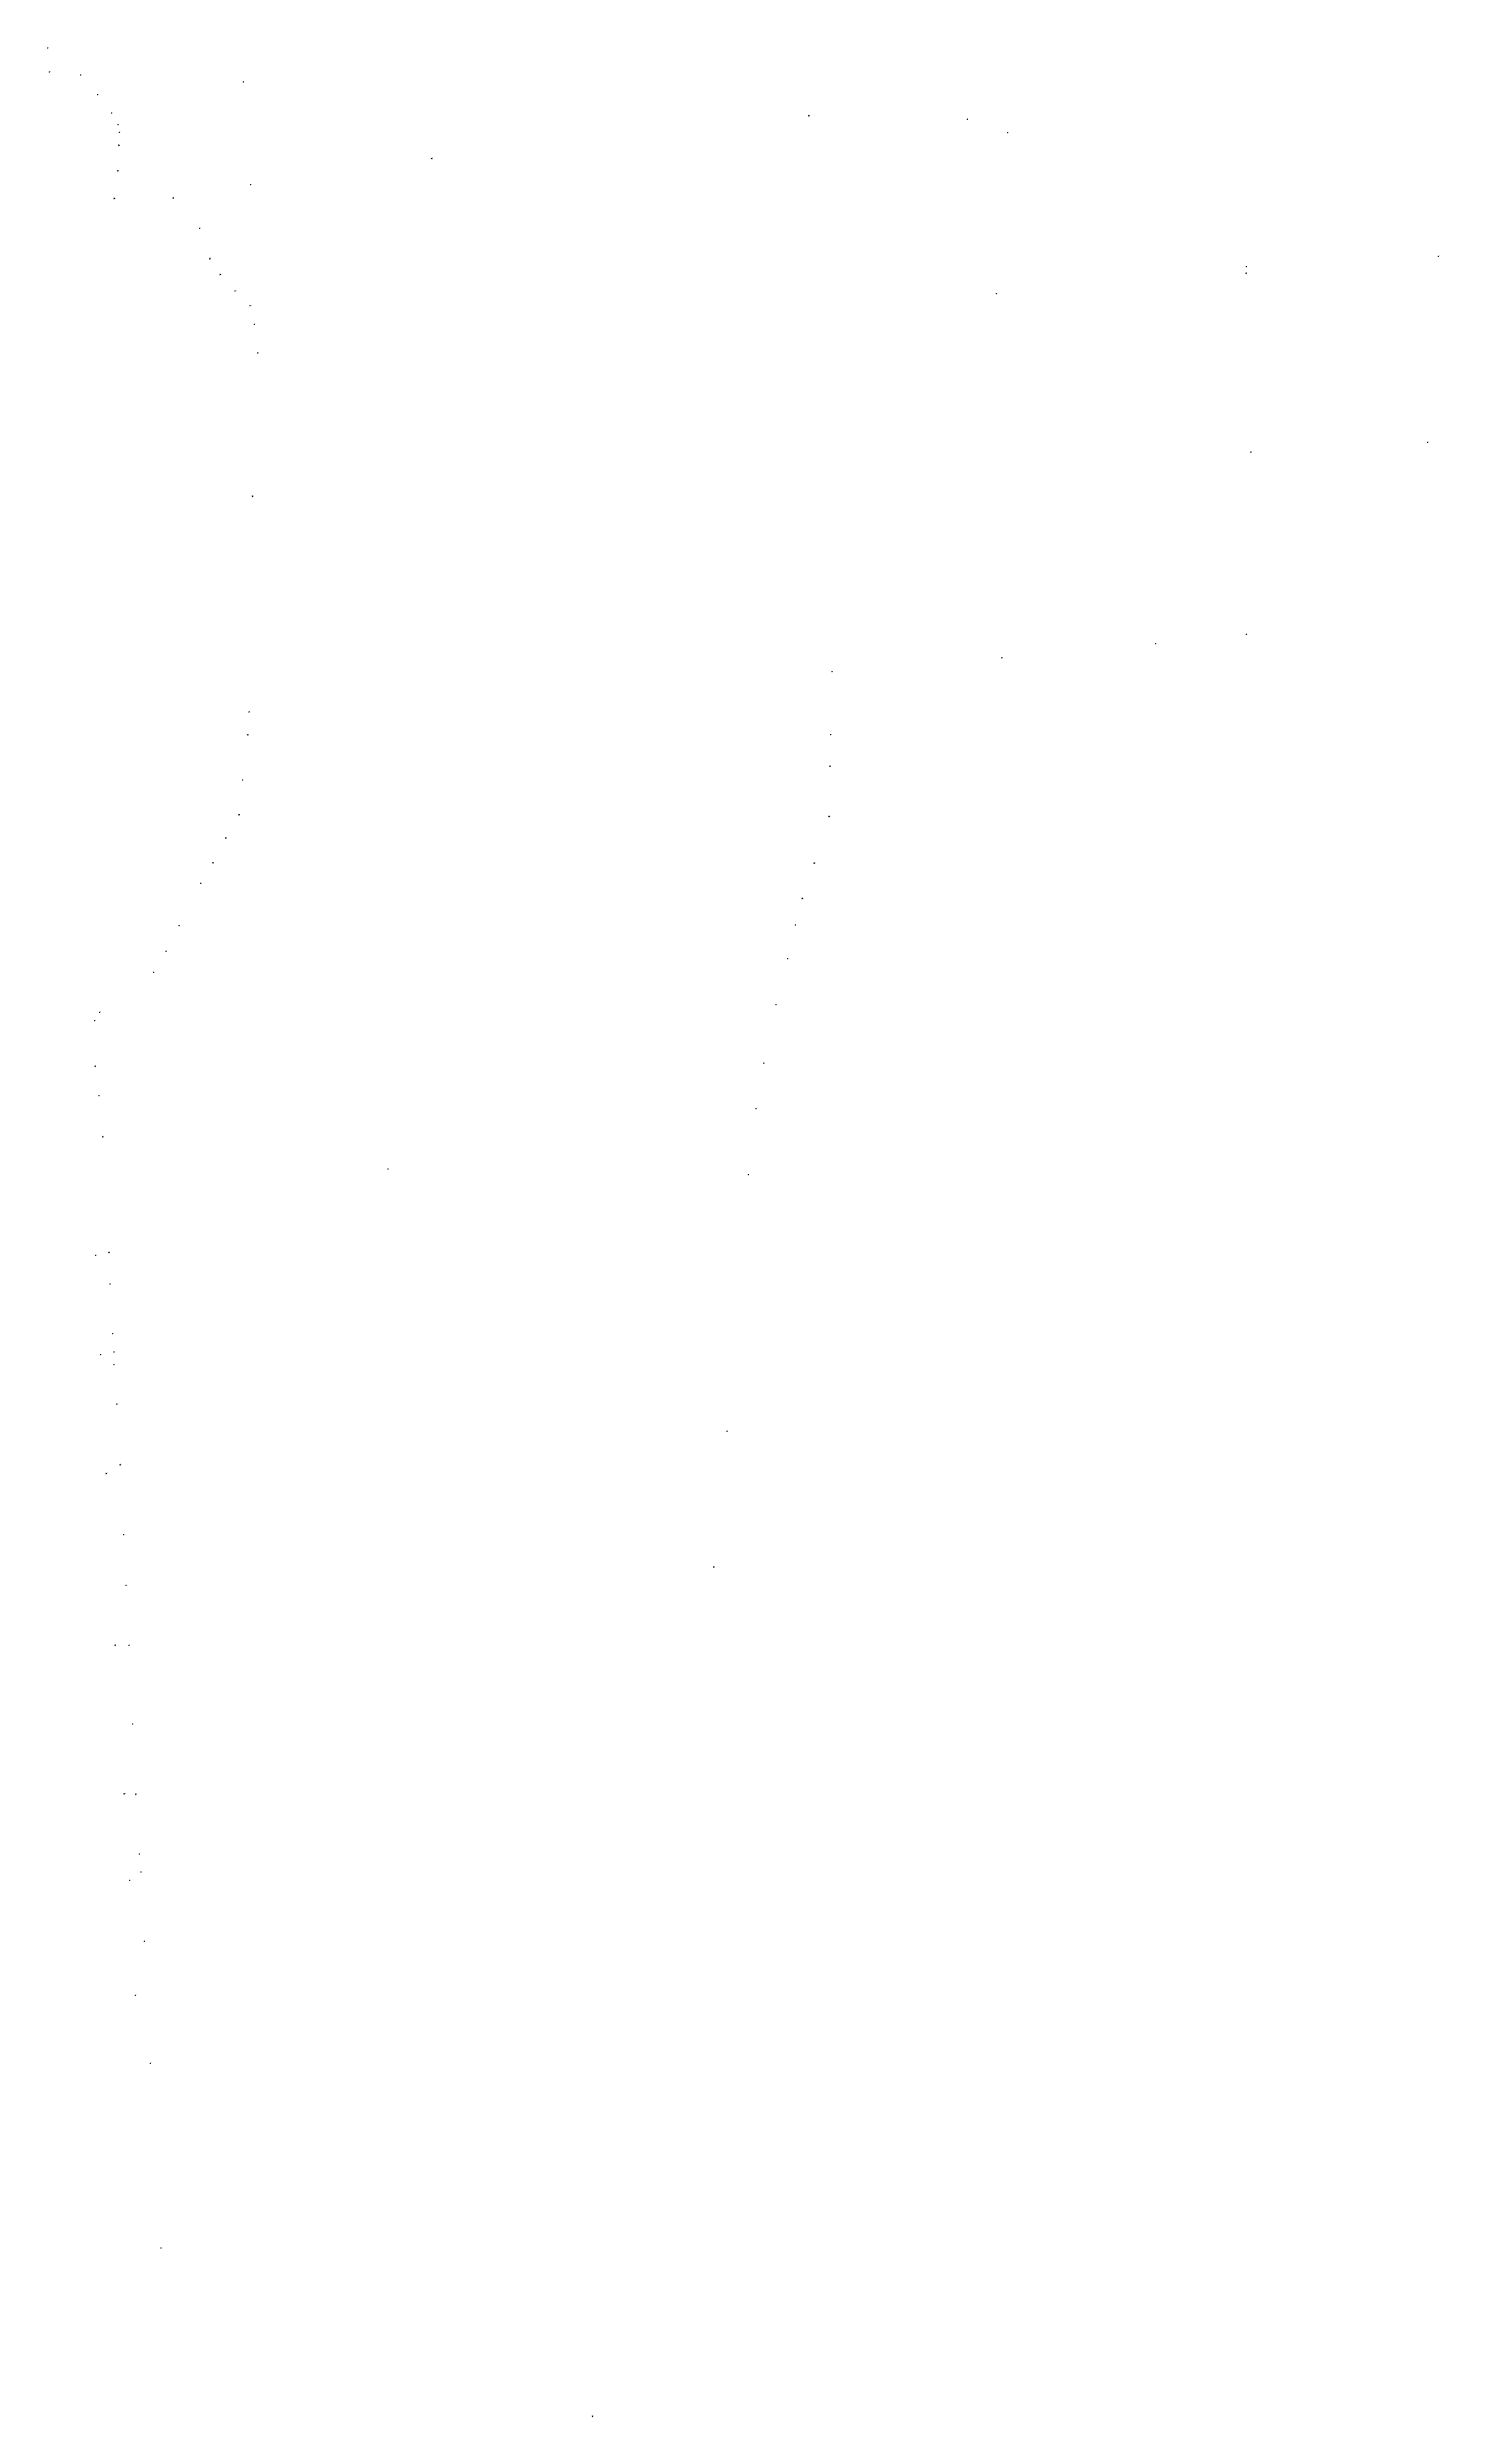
# Model space of a CAD drawing. Header units: millimetres. Extents: x 625035 to 626428, y 1339073 to 1341446.
import ezdxf

# ---------------------------------------------------------------- set-up
doc = ezdxf.new("R2010")
doc.units = ezdxf.units.MM
doc.header["$PDMODE"] = 3
doc.header["$PDSIZE"] = 0.2
doc.layers.add('Point', color=5, linetype='CONTINUOUS', lineweight=100)
doc.layers.add('Point_Name', color=1, linetype='CONTINUOUS', lineweight=100)
doc.styles.get("Standard").update_dxf_attribs({"font": 'arial.ttf', "width": 0.65})

msp = doc.modelspace()

# ---------------------------------------------------------------- linework, layer by layer
at = {"layer": 'Point'}
for p in [(625034.9, 1341445, 39.6), (625036.6, 1341421, 40.3), (625068.1, 1341418.1, 39.8), (625085, 1341398.4, 40), (625230.8, 1341411, 39.6), (625099, 1341380.1, 40.3), (625797, 1341377.3, 42.2), (625955.7, 1341373.8, 41.9), (625105.4, 1341368.3, 39.9), (625106.2, 1341347.6, 40), (625106.8, 1341360.6, 40), (625996, 1341360.3, 42.2), (625419.3, 1341334.5, 42), (625104.9, 1341322.1, 40), (625238.2, 1341308.4, 39.6), (625101.6, 1341294.4, 36.2), (625160.6, 1341294.8, 38.6), (625187.2, 1341264.5, 36.7), (625197.3, 1341234.2, 37.3), (626427.3, 1341236.4, 40.9), (625207.9, 1341218.3, 37), (626234.8, 1341219.5, 41.3), (626235, 1341226.2, 40.9), (625222.6, 1341201.9, 38.4), (625237.6, 1341187, 39.4), (625984.8, 1341199, 42.3), (625241.9, 1341168.3, 39.7), (625245.2, 1341139.8, 40.7), (626239.5, 1341040.4, 38.6), (626416.6, 1341050.2, 39.4), (625240, 1340996.1, 40.2), (626144.1, 1340848.6, 38.6), (626234.9, 1340857.9, 37.6), (625990.2, 1340834.4, 38), (625820.1, 1340820.6, 39.7), (625236.5, 1340780.3, 40.2), (625235.2, 1340757.3, 39.9), (625818.9, 1340757.4, 35.9), (625230.1, 1340712.2, 38.2), (625818.1, 1340725.9, 36.5), (625226.4, 1340677.2, 36.4), (625817.3, 1340675.5, 36.6), (625213.3, 1340654, 36.6), (625200.5, 1340629.1, 36.6), (625802.4, 1340628.8, 37.5), (625188.2, 1340608.5, 37.9), (625790.4, 1340593.4, 36.9), (625166.3, 1340566.1, 38.4), (625783.4, 1340567, 36.6), (625153.4, 1340540.6, 35.5), (625141.1, 1340519.5, 36.2), (625775.7, 1340533.1, 36.1), (625082, 1340471, 35), (625086.9, 1340479.3, 34.6), (625764, 1340487, 37.4), (625082.5, 1340425.3, 35.2), (625751.9, 1340428.5, 36.8), (625086.4, 1340395.9, 35.7), (625744.2, 1340383, 35.2), (625090.2, 1340354.8, 36), (625375.7, 1340322.5, 36.6), (625736.3, 1340316.9, 35.4), (625082.9, 1340236.1, 35.7), (625096.3, 1340238.9, 35.3), (625097.4, 1340207.4, 36), (625088.1, 1340136.6, 35.5), (625100.1, 1340157.7, 35.5), (625101.3, 1340139.2, 35.6), (625101.3, 1340126.7, 35.3), (625104.2, 1340087, 34.7), (625715.1, 1340059.9, 35.4), (625107.5, 1340026.5, 35.5), (625093.8, 1340017.6, 35.6), (625111.1, 1339956.3, 35.5), (625701.9, 1339923.9, 34.3), (625113.5, 1339905.5, 35.3), (625102.5, 1339845.6, 35.3), (625116.3, 1339845.6, 35.1), (625120.1, 1339766.6, 34.8), (625111.8, 1339696.8, 35.9), (625123.2, 1339696.3, 36.7), (625126.7, 1339636.5, 35), (625128.3, 1339618.4, 35.1), (625117.1, 1339610.2, 34.6), (625131.7, 1339549.1, 34.8), (625122.7, 1339495, 34.7), (625137.7, 1339427, 36), (625148.4, 1339242.1, 35.4), (625580.4, 1339073.3, 33.2)]:
    msp.add_point(p, dxfattribs=at)

# ---------------------------------------------------------------- texts
at = {"layer": 'Point_Name'}
for s, p in [('p59', (625034.9, 1341445.2)), ('p60', (625036.6, 1341421.2)), ('p61', (625068.1, 1341418.3)), ('p62', (625085, 1341398.6)), ('p58', (625230.8, 1341411.3)), ('p63', (625099, 1341380.3)), ('p55', (625797, 1341377.5)), ('p54', (625955.7, 1341374.1)), ('p64', (625105.4, 1341368.5)), ('p66', (625106.2, 1341347.8)), ('p65', (625106.8, 1341360.9)), ('p53', (625996, 1341360.6)), ('p67', (625104.9, 1341322.4)), ('p56', (625419.3, 1341334.7)), ('p57', (625238.2, 1341308.6)), ('p68', (625101.6, 1341294.7)), ('p69', (625160.6, 1341295)), ('p70', (625187.2, 1341264.7)), ('p71', (625197.3, 1341234.5)), ('p49', (626427.3, 1341236.7)), ('p72', (625207.9, 1341218.5)), ('p50', (626234.8, 1341219.8)), ('p51', (626235, 1341226.4)), ('p73', (625222.6, 1341202.2)), ('p60', (625237.6, 1341187.2)), ('p52', (625984.8, 1341199.3)), ('p61', (625241.9, 1341168.5)), ('p62', (625245.2, 1341140.1)), ('p47', (626239.5, 1341040.7)), ('p48', (626416.6, 1341050.4)), ('p63', (625240, 1340996.3)), ('p45', (626144.1, 1340848.9)), ('p46', (626234.9, 1340858.1)), ('p44', (625990.2, 1340834.7)), ('p33', (625820.1, 1340820.8)), ('p64', (625236.5, 1340780.6)), ('p65', (625235.2, 1340757.5)), ('p34', (625818.9, 1340757.6)), ('p66', (625230.1, 1340712.4)), ('p35', (625818.1, 1340726.2)), ('p67', (625226.4, 1340677.4)), ('p36', (625817.3, 1340675.8)), ('p68', (625213.3, 1340654.2)), ('p69', (625200.5, 1340629.4)), ('p37', (625802.4, 1340629.1)), ('p70', (625188.2, 1340608.7)), ('p38', (625790.4, 1340593.7)), ('p71', (625166.3, 1340566.3)), ('p39', (625783.4, 1340567.2)), ('p72', (625153.4, 1340540.9)), ('p73', (625141.1, 1340519.7)), ('p40', (625775.7, 1340533.4)), ('p75', (625082, 1340471.3)), ('p74', (625086.9, 1340479.6)), ('p41', (625764, 1340487.3)), ('p1', (625082.5, 1340425.6)), ('p42', (625751.9, 1340428.8)), ('p2', (625086.4, 1340396.2)), ('p43', (625744.2, 1340383.3)), ('p3', (625090.2, 1340355.1)), ('p32', (625375.7, 1340322.8)), ('p31', (625736.3, 1340317.1)), ('p5', (625082.9, 1340236.4)), ('p4', (625096.3, 1340239.2)), ('p6', (625097.4, 1340207.7)), ('p9', (625088.1, 1340136.8)), ('p7', (625100.1, 1340158)), ('p8', (625101.3, 1340139.5)), ('p10', (625101.3, 1340126.9)), ('p11', (625104.2, 1340087.2)), ('p30', (625715.1, 1340060.2)), ('p13', (625093.8, 1340017.8)), ('p12', (625107.5, 1340026.7)), ('p14', (625111.1, 1339956.5)), ('p29', (625701.9, 1339924.2)), ('p15', (625113.5, 1339905.7)), ('p17', (625102.5, 1339845.8)), ('p16', (625116.3, 1339845.8)), ('p18', (625120.1, 1339766.9)), ('p20', (625111.8, 1339697)), ('p19', (625123.2, 1339696.5)), ('p21', (625126.7, 1339636.8)), ('p22', (625128.3, 1339618.6)), ('p23', (625117.1, 1339610.4)), ('p24', (625131.7, 1339549.4)), ('p25', (625122.7, 1339495.2)), ('p26', (625137.7, 1339427.2)), ('p27', (625148.4, 1339242.4)), ('p28', (625580.4, 1339073.6))]:
    msp.add_text(s, height=0.5, dxfattribs=at).set_placement(p)

doc.saveas('drawing.dxf')
